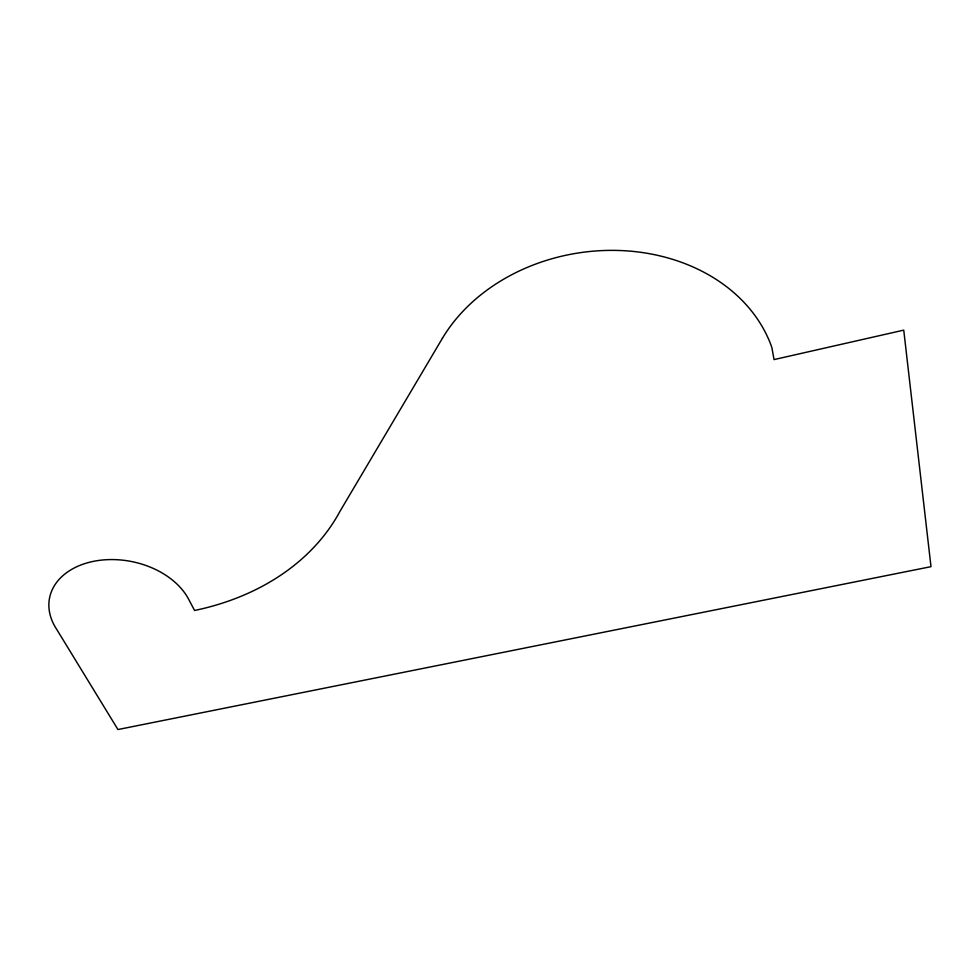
<?xml version="1.0" encoding="UTF-8"?>
<svg xmlns="http://www.w3.org/2000/svg" width="980" height="980" viewBox="0 0 980 980"><rect width="100%" height="100%" fill="white"/><g stroke="black" fill="none" stroke-linecap="round" stroke-linejoin="round"><path stroke-width="1.47" d="M442.47 338.186L340.207 510.935A268.361 206.278 16.3 0 1 194.567 610.479L189.201 600.324A73.157 51.536 11 0 0 92.267 561.601A73.157 51.536 11 0 0 56.607 629.221L117.955 729.537L931 566.661L903.744 330.138L774.041 359.587L771.836 347.398A178.091 143.876 -8.3 0 0 617.976 250.451A178.091 143.876 -8.3 0 0 442.47 338.186"/></g></svg>
